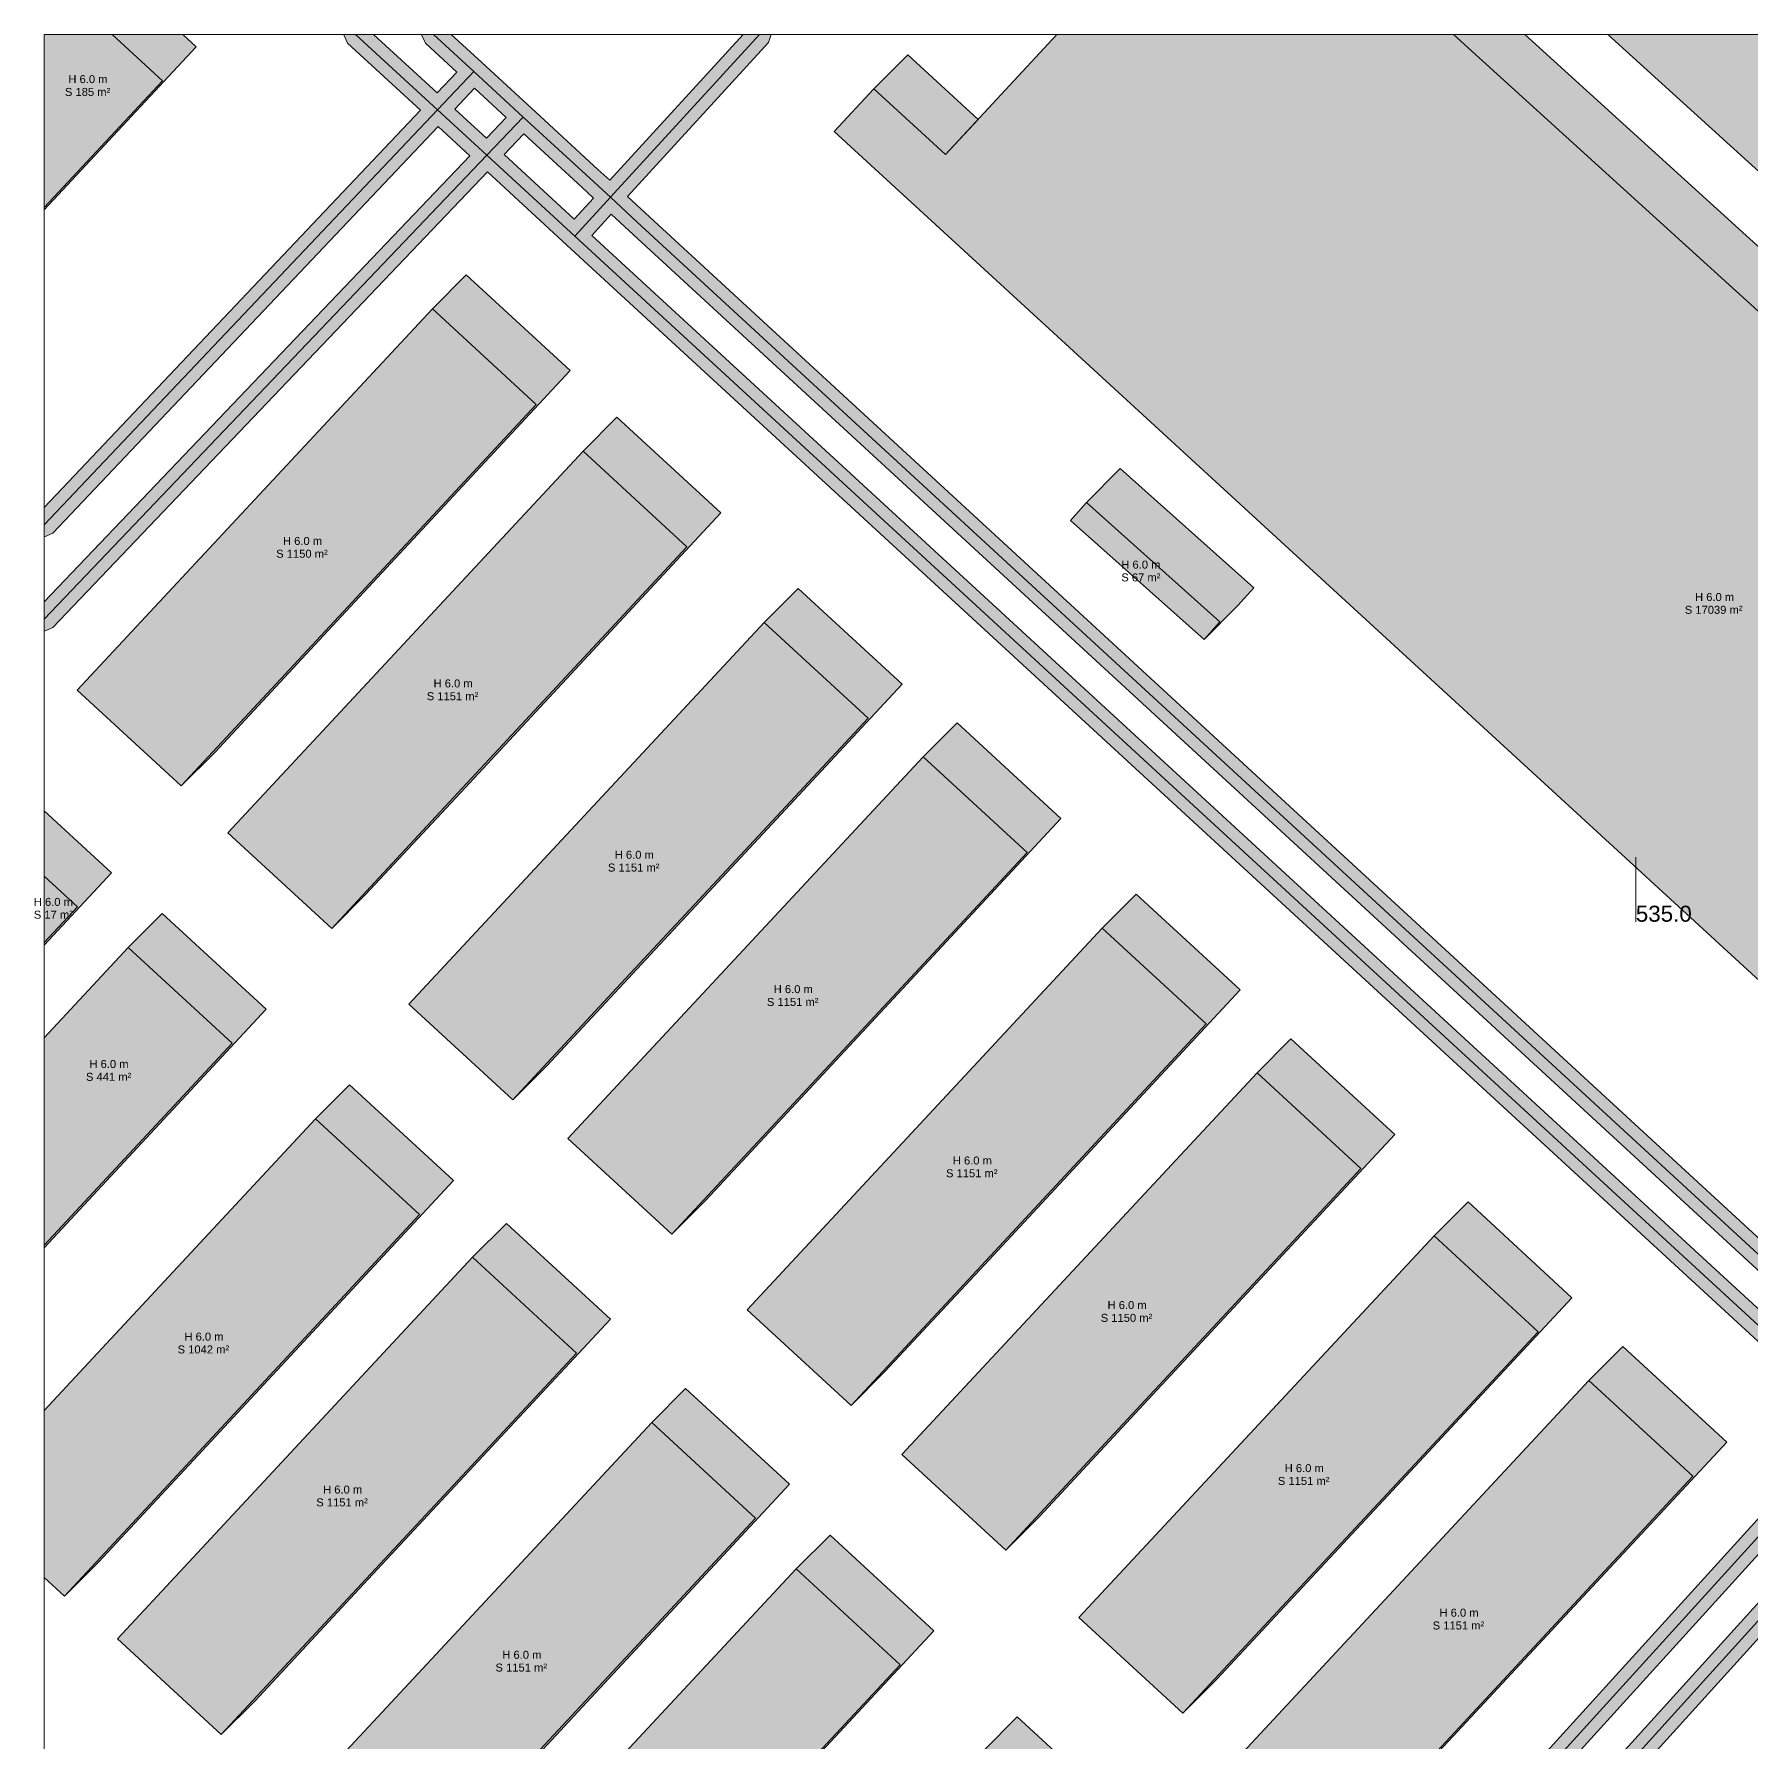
# Model space of a CAD drawing. Header units: metres. Extents: x -1 to 957, y -1 to 1062.
# Drawn here: x -1.2 to 213.4, y 848 to 1061.5 of the extents above; entities that cross this region are included whole.
import ezdxf

# ---------------------------------------------------------------- set-up
doc = ezdxf.new("R2010")
doc.units = ezdxf.units.M
doc.header["$MEASUREMENT"] = 0
for name, color, linetype, lineweight, true_color in [('TPX_BUILDING_AREAS_TEXT', 7, 'CONTINUOUS', 0, 0x000000), ('TPX_BUILDING_HEIGHTS_TEXT', 7, 'CONTINUOUS', 0, 0x000000), ('TPX_BUILDINGS', 7, 'CONTINUOUS', 0, 0x000000), ('TPX_BUILDINGS_HATCH', 7, 'CONTINUOUS', 0, 0xf0f0f0), ('TPX_BUILDINGS_SHADOWS_HATCH', 7, 'CONTINUOUS', 0, 0x000000), ('TPX_BUILDINGS_SHADOWS_OUTLINES', 7, 'CONTINUOUS', 0, 0x000000), ('TPX_CONTOUR_LINES_5M', 7, 'CONTINUOUS', 0, 0x969696), ('TPX_CONTOUR_LINES_5M_TEXT', 7, 'CONTINUOUS', 0, 0x000000), ('TPX_FRAME_PROJECT', 7, 'CONTINUOUS', 0, 0x000000), ('TPX_ROADS_AXES', 7, 'CONTINUOUS', 0, 0x323232), ('TPX_ROADS_CONTOURS', 7, 'CONTINUOUS', 0, 0x646464), ('TPX_ROADS_HATCH', 7, 'CONTINUOUS', 0, 0xc8c8c8)]:
    doc.layers.add(name, color=color, linetype=linetype, lineweight=lineweight, true_color=true_color)
doc.styles.add('TPX_TEXTE', font='arial.ttf')

msp = doc.modelspace()

# ---------------------------------------------------------------- hatches: boundary and pattern name
at = {"layer": 'TPX_BUILDINGS_HATCH'}
for points in [[(0, 1061.55), (0, 1039.91), (14.78, 1055.75), (8.5, 1061.55), (0, 1061.55)], [(103.69, 1054.75), (98.73, 1049.39), (244.84, 915.27), (248.91, 919.66), (241.33, 926.62), (354.9, 1049.16), (363.75, 1041.05), (369.1, 1046.84), (360.55, 1054.69), (355.37, 1059.45), (353.08, 1061.55), (262.47, 1061.55), (300.79, 1026.25), (290.49, 1015.17), (240.15, 1061.55), (195.43, 1061.55), (270.06, 993.77), (261.29, 984.21), (176.14, 1061.55), (126.57, 1061.55), (112.64, 1046.53), (103.69, 1054.75)], [(48.52, 1027.25), (4.13, 979.55), (17.12, 967.59), (29.54, 980.93), (61.51, 1015.29), (48.52, 1027.25)], [(67.35, 1009.44), (22.96, 961.75), (35.94, 949.77), (48.37, 963.13), (80.34, 997.48), (67.35, 1009.44)], [(130.25, 1003.02), (128.26, 1000.79), (144.96, 985.9), (146.94, 988.12), (130.25, 1003.02)], [(89.99, 988.02), (45.6, 940.32), (58.59, 928.35), (71.01, 941.71), (102.98, 976.06), (89.99, 988.02)], [(109.85, 971.23), (65.47, 923.52), (78.45, 911.55), (90.88, 924.91), (122.84, 959.26), (109.85, 971.23)], [(0, 956.31), (0, 948.01), (4.16, 952.48), (0, 956.31)], [(132.23, 949.81), (87.85, 902.1), (100.84, 890.13), (113.27, 903.49), (145.22, 937.84), (132.23, 949.81)], [(0, 936.09), (0, 910.17), (23.51, 935.44), (10.52, 947.4), (0, 936.09)], [(151.58, 931.73), (107.19, 884.03), (120.18, 872.07), (132.6, 885.43), (164.57, 919.77), (151.58, 931.73)], [(0, 889.51), (0, 868.64), (2.53, 866.31), (14.96, 879.66), (46.92, 914.01), (33.93, 925.97), (0, 889.51)], [(173.71, 911.34), (129.33, 863.63), (142.31, 851.67), (154.74, 865.03), (186.7, 899.37), (173.71, 911.34)], [(53.54, 908.67), (9.15, 860.97), (22.13, 849), (34.56, 862.35), (66.53, 896.7), (53.54, 908.67)], [(193.05, 893.27), (148.67, 845.57), (161.66, 833.61), (174.08, 846.95), (206.04, 881.3), (193.05, 893.27)], [(75.93, 888.01), (31.54, 840.31), (44.53, 828.35), (56.96, 841.7), (88.92, 876.05), (75.93, 888.01)], [(93.98, 869.71), (49.59, 822), (62.58, 810.03), (75.01, 823.39), (106.97, 857.73), (93.98, 869.71)]]:
    msp.add_hatch(color=256, dxfattribs=at).paths.add_polyline_path(points)
at = {"layer": 'TPX_BUILDINGS_SHADOWS_HATCH'}
for points in [[(0, 1039.91), (0, 1039.6), (19.02, 1059.99), (17.34, 1061.55), (8.5, 1061.55), (14.78, 1055.75), (0, 1039.91)], [(185.05, 1061.55), (176.14, 1061.55), (261.29, 984.21), (265.34, 988.62), (185.05, 1061.55)], [(107.93, 1058.99), (103.69, 1054.75), (112.64, 1046.53), (116.72, 1050.92), (107.93, 1058.99)], [(29.54, 980.93), (17.12, 967.59), (21.36, 971.83), (33.78, 985.18), (65.75, 1019.53), (52.76, 1031.49), (48.52, 1027.25), (61.51, 1015.29), (29.54, 980.93)], [(48.37, 963.13), (35.94, 949.77), (40.18, 954.01), (52.61, 967.37), (84.58, 1001.72), (71.59, 1013.69), (67.35, 1009.44), (80.34, 997.48), (48.37, 963.13)], [(134.49, 1007.26), (130.25, 1003.02), (146.94, 988.12), (144.96, 985.9), (149.2, 990.14), (151.18, 992.36), (134.49, 1007.26)], [(71.01, 941.71), (58.59, 928.35), (62.83, 932.59), (75.25, 945.95), (107.22, 980.3), (94.23, 992.26), (89.99, 988.02), (102.98, 976.06), (71.01, 941.71)], [(90.88, 924.91), (78.45, 911.55), (82.7, 915.8), (95.13, 929.15), (127.08, 963.51), (114.09, 975.47), (109.85, 971.23), (122.84, 959.26), (90.88, 924.91)], [(0, 948.01), (0, 947.7), (8.4, 956.73), (0, 964.46), (0, 956.31), (4.16, 952.48), (0, 948.01)], [(113.27, 903.49), (100.84, 890.13), (105.08, 894.38), (117.51, 907.73), (149.47, 942.09), (136.48, 954.05), (132.23, 949.81), (145.22, 937.84), (113.27, 903.49)], [(0, 910.17), (0, 909.86), (27.75, 939.68), (14.77, 951.64), (10.52, 947.4), (23.51, 935.44), (0, 910.17)], [(132.6, 885.43), (120.18, 872.07), (124.42, 876.31), (136.84, 889.67), (168.81, 924.01), (155.82, 935.97), (151.58, 931.73), (164.57, 919.77), (132.6, 885.43)], [(14.96, 879.66), (2.53, 866.31), (6.78, 870.55), (19.2, 883.9), (51.16, 918.25), (38.17, 930.21), (33.93, 925.97), (46.92, 914.01), (14.96, 879.66)], [(154.74, 865.03), (142.31, 851.67), (146.56, 855.91), (158.99, 869.27), (190.94, 903.61), (177.95, 915.59), (173.71, 911.34), (186.7, 899.37), (154.74, 865.03)], [(34.56, 862.35), (22.13, 849), (26.37, 853.24), (38.8, 866.6), (70.77, 900.95), (57.78, 912.91), (53.54, 908.67), (66.53, 896.7), (34.56, 862.35)], [(174.08, 846.95), (161.66, 833.61), (165.9, 837.85), (178.32, 851.2), (210.29, 885.55), (197.3, 897.51), (193.05, 893.27), (206.04, 881.3), (174.08, 846.95)], [(56.96, 841.7), (44.53, 828.35), (48.77, 832.59), (61.2, 845.94), (93.16, 880.29), (80.17, 892.26), (75.93, 888.01), (88.92, 876.05), (56.96, 841.7)], [(75.01, 823.39), (62.58, 810.03), (66.82, 814.27), (79.25, 827.63), (111.21, 861.97), (98.22, 873.95), (93.98, 869.71), (106.97, 857.73), (75.01, 823.39)], [(98.41, 800.69), (85.98, 787.33), (90.23, 791.57), (102.66, 804.93), (134.61, 839.27), (121.62, 851.23), (117.38, 846.99), (130.37, 835.03), (98.41, 800.69)]]:
    msp.add_hatch(color=256, dxfattribs=at).paths.add_polyline_path(points)
at = {"layer": 'TPX_ROADS_HATCH'}
h = msp.add_hatch(color=256, dxfattribs=at)
h.paths.add_polyline_path([(0, 835.28), (0, 831.76), (95.46, 743.39), (101.14, 738.14), (101.79, 737.79), (112.97, 734.98), (113.05, 734.96), (113.42, 735.03), (113.79, 735), (123.52, 738.04), (123.97, 738.27), (264.74, 842.84), (264.8, 842.89), (297.33, 869.91), (469.4, 995.62), (469.42, 995.64), (530.97, 1041.9), (531.34, 1042.31), (532.69, 1044.49), (532.91, 1045.33), (532.67, 1051.64), (532.66, 1051.8), (531.24, 1061.55), (528.29, 1061.55), (528.24, 1061.33), (529.68, 1051.45), (529.89, 1045.68), (528.94, 1044.12), (468.62, 998.79), (420.29, 1043.6), (407.96, 1061.55), (404.72, 1061.55), (404.9, 1060.7), (412.28, 1049.96), (401.48, 1058.51), (403.36, 1060.53), (403.74, 1061.55), (400.21, 1061.55), (399.19, 1060.46), (398.01, 1061.55), (392.28, 1061.55), (234.05, 892.83), (75.15, 1039.19), (72.9, 1041.27), (90.52, 1060.54), (90.88, 1061.55), (87.38, 1061.55), (70.69, 1043.3), (69.22, 1044.66), (60.9, 1052.32), (54.72, 1058.01), (50.88, 1061.55), (47.19, 1061.55), (47.16, 1061.49), (47.65, 1060.45), (51.57, 1056.83), (49.1, 1054.23), (41.15, 1061.55), (37.46, 1061.55), (37.44, 1061.49), (37.92, 1060.45), (47.04, 1052.05), (0, 1002.41), (0, 998.75), (0.04, 998.73), (1.09, 999.2), (49.24, 1050.02), (53.2, 1046.38), (0, 990.61), (0, 986.95), (0.04, 986.94), (1.09, 987.4), (55.41, 1044.35), (65.33, 1035.21), (225.17, 888.07), (101.95, 752.28), (1.01, 844.99), (0, 845.37), (0, 841.85), (99.89, 750.1), (96.43, 746.58), (1.02, 834.9), (0, 835.28)])
h.paths.add_polyline_path([(51.31, 1052.2), (53.78, 1054.8), (57.74, 1051.15), (55.27, 1048.55), (51.31, 1052.2)], flags=16)
h.paths.add_polyline_path([(57.48, 1046.52), (59.95, 1049.11), (67.19, 1042.45), (68.67, 1041.09), (66.25, 1038.44), (57.48, 1046.52)], flags=16)
h.paths.add_polyline_path([(68.46, 1036.4), (70.87, 1039.05), (73.11, 1036.98), (231.32, 891.27), (227.62, 889.89), (68.46, 1036.4)], flags=16)
h.paths.add_polyline_path([(98.64, 744.54), (102.1, 748.07), (105.3, 745.12), (102.04, 741.39), (98.64, 744.54)], flags=16)
h.paths.add_polyline_path([(104.15, 750.25), (227.38, 886.03), (230.36, 883.29), (107.3, 747.36), (104.15, 750.25)], flags=16)
h.paths.add_polyline_path([(104.9, 740.1), (107.24, 742.78), (109.9, 738.84), (104.9, 740.1)], flags=16)
h.paths.add_polyline_path([(109.29, 745.1), (232.76, 881.47), (241.7, 876.16), (241.74, 876.14), (251.34, 870.84), (251.52, 870.75), (263.62, 866.1), (263.78, 866.05), (274.82, 863.21), (275.05, 863.17), (282.76, 862.42), (283.24, 862.46), (283.83, 862.59), (262.92, 845.23), (122.38, 740.83), (113.96, 738.2), (109.29, 745.1)], flags=16)
h.paths.add_polyline_path([(230.1, 887.61), (233.79, 888.99), (236.21, 886.77), (232.75, 885.17), (230.1, 887.61)], flags=16)
h.paths.add_polyline_path([(235.69, 883.22), (238.73, 884.63), (245.27, 880.03), (245.48, 879.91), (258.36, 873.74), (258.54, 873.67), (268.23, 870.48), (268.46, 870.42), (279.2, 868.74), (279.3, 868.73), (286.92, 868.06), (287.3, 868.07), (290.68, 868.63), (288.09, 866.67), (282.8, 865.43), (275.45, 866.15), (264.61, 868.93), (252.7, 873.51), (243.21, 878.75), (235.69, 883.22)], flags=16)
h.paths.add_polyline_path([(236.26, 890.8), (395.09, 1060.16), (397.14, 1058.26), (395.95, 1056.98), (257.01, 907.98), (238.8, 888.47), (236.26, 890.8)], flags=16)
h.paths.add_polyline_path([(241.16, 886.59), (255.51, 901.98), (254.66, 898.02), (254.64, 897.85), (253.89, 890.44), (253.95, 889.88), (255.91, 883.12), (256.19, 882.59), (260.87, 876.82), (261.04, 876.64), (262.19, 875.63), (259.57, 876.49), (246.89, 882.56), (241.16, 886.59)], flags=16)
h.paths.add_polyline_path([(256.91, 890.43), (257.61, 897.47), (259.48, 906.24), (398.14, 1054.93), (399.42, 1056.31), (418.17, 1041.47), (466.16, 996.97), (295.81, 872.51), (287, 871.06), (279.61, 871.71), (269.36, 873.32), (263.12, 878.8), (258.71, 884.25), (256.91, 890.43)], flags=16)

# ---------------------------------------------------------------- linework, layer by layer
at = {"layer": 'TPX_BUILDINGS', "elevation": 0.04}
for points in [[(0, 1061.55), (0, 1039.91), (14.78, 1055.75), (8.5, 1061.55)], [(103.69, 1054.75), (98.73, 1049.39), (244.84, 915.27), (248.91, 919.66), (241.33, 926.62), (354.9, 1049.16), (363.75, 1041.05), (369.1, 1046.84), (360.55, 1054.69), (355.37, 1059.45), (353.08, 1061.55), (262.47, 1061.55), (300.79, 1026.25), (290.49, 1015.17), (240.15, 1061.55), (195.43, 1061.55), (270.06, 993.77), (261.29, 984.21), (176.14, 1061.55), (126.57, 1061.55), (112.64, 1046.53)], [(48.52, 1027.25), (4.13, 979.55), (17.12, 967.59), (29.54, 980.93), (61.51, 1015.29)], [(67.35, 1009.44), (22.96, 961.75), (35.94, 949.77), (48.37, 963.13), (80.34, 997.48)], [(130.25, 1003.02), (128.26, 1000.79), (144.96, 985.9), (146.94, 988.12)], [(89.99, 988.02), (45.6, 940.32), (58.59, 928.35), (71.01, 941.71), (102.98, 976.06)], [(109.85, 971.23), (65.47, 923.52), (78.45, 911.55), (90.88, 924.91), (122.84, 959.26)], [(0, 956.31), (0, 948.01), (4.16, 952.48)], [(132.23, 949.81), (87.85, 902.1), (100.84, 890.13), (113.27, 903.49), (145.22, 937.84)], [(0, 936.09), (0, 910.17), (23.51, 935.44), (10.52, 947.4)], [(151.58, 931.73), (107.19, 884.03), (120.18, 872.07), (132.6, 885.43), (164.57, 919.77)], [(0, 889.51), (0, 868.64), (2.53, 866.31), (14.96, 879.66), (46.92, 914.01), (33.93, 925.97)], [(173.71, 911.34), (129.33, 863.63), (142.31, 851.67), (154.74, 865.03), (186.7, 899.37)], [(53.54, 908.67), (9.15, 860.97), (22.13, 849), (34.56, 862.35), (66.53, 896.7)], [(193.05, 893.27), (148.67, 845.57), (161.66, 833.61), (174.08, 846.95), (206.04, 881.3)], [(75.93, 888.01), (31.54, 840.31), (44.53, 828.35), (56.96, 841.7), (88.92, 876.05)], [(93.98, 869.71), (49.59, 822), (62.58, 810.03), (75.01, 823.39), (106.97, 857.73)]]:
    msp.add_lwpolyline(points, close=True, dxfattribs=at)
at = {"layer": 'TPX_BUILDINGS_SHADOWS_OUTLINES', "elevation": 0.04}
for points in [[(0, 1039.91), (0, 1039.6), (19.02, 1059.99), (17.34, 1061.55), (8.5, 1061.55), (14.78, 1055.75)], [(185.05, 1061.55), (176.14, 1061.55), (261.29, 984.21), (265.34, 988.62)], [(107.93, 1058.99), (103.69, 1054.75), (112.64, 1046.53), (116.72, 1050.92)], [(29.54, 980.93), (17.12, 967.59), (21.36, 971.83), (33.78, 985.18), (65.75, 1019.53), (52.76, 1031.49), (48.52, 1027.25), (61.51, 1015.29)], [(48.37, 963.13), (35.94, 949.77), (40.18, 954.01), (52.61, 967.37), (84.58, 1001.72), (71.59, 1013.69), (67.35, 1009.44), (80.34, 997.48)], [(134.49, 1007.26), (130.25, 1003.02), (146.94, 988.12), (144.96, 985.9), (149.2, 990.14), (151.18, 992.36)], [(71.01, 941.71), (58.59, 928.35), (62.83, 932.59), (75.25, 945.95), (107.22, 980.3), (94.23, 992.26), (89.99, 988.02), (102.98, 976.06)], [(90.88, 924.91), (78.45, 911.55), (82.7, 915.8), (95.13, 929.15), (127.08, 963.51), (114.09, 975.47), (109.85, 971.23), (122.84, 959.26)], [(0, 948.01), (0, 947.7), (8.4, 956.73), (0, 964.46), (0, 956.31), (4.16, 952.48)], [(113.27, 903.49), (100.84, 890.13), (105.08, 894.38), (117.51, 907.73), (149.47, 942.09), (136.48, 954.05), (132.23, 949.81), (145.22, 937.84)], [(0, 910.17), (0, 909.86), (27.75, 939.68), (14.77, 951.64), (10.52, 947.4), (23.51, 935.44)], [(132.6, 885.43), (120.18, 872.07), (124.42, 876.31), (136.84, 889.67), (168.81, 924.01), (155.82, 935.97), (151.58, 931.73), (164.57, 919.77)], [(14.96, 879.66), (2.53, 866.31), (6.78, 870.55), (19.2, 883.9), (51.16, 918.25), (38.17, 930.21), (33.93, 925.97), (46.92, 914.01)], [(154.74, 865.03), (142.31, 851.67), (146.56, 855.91), (158.99, 869.27), (190.94, 903.61), (177.95, 915.59), (173.71, 911.34), (186.7, 899.37)], [(34.56, 862.35), (22.13, 849), (26.37, 853.24), (38.8, 866.6), (70.77, 900.95), (57.78, 912.91), (53.54, 908.67), (66.53, 896.7)], [(174.08, 846.95), (161.66, 833.61), (165.9, 837.85), (178.32, 851.2), (210.29, 885.55), (197.3, 897.51), (193.05, 893.27), (206.04, 881.3)], [(56.96, 841.7), (44.53, 828.35), (48.77, 832.59), (61.2, 845.94), (93.16, 880.29), (80.17, 892.26), (75.93, 888.01), (88.92, 876.05)], [(75.01, 823.39), (62.58, 810.03), (66.82, 814.27), (79.25, 827.63), (111.21, 861.97), (98.22, 873.95), (93.98, 869.71), (106.97, 857.73)], [(98.41, 800.69), (85.98, 787.33), (90.23, 791.57), (102.66, 804.93), (134.61, 839.27), (121.62, 851.23), (117.38, 846.99), (130.37, 835.03)]]:
    msp.add_lwpolyline(points, close=True, dxfattribs=at)
at = {"layer": 'TPX_CONTOUR_LINES_5M', "elevation": 0.05}
msp.add_lwpolyline([(198.92, 958.67), (198.92, 950.62), (198.92, 958.67)], dxfattribs=at)
at = {"layer": 'TPX_FRAME_PROJECT', "elevation": 0}
msp.add_lwpolyline([(0, 0), (954.81, 0), (954.81, 1061.55), (0, 1061.55)], close=True, dxfattribs=at)
at = {"layer": 'TPX_ROADS_AXES', "elevation": 0.03}
for points in [[(38.93, 1061.55), (49.17, 1052.13), (55.34, 1046.45), (66.34, 1036.31), (227.28, 888.16)], [(234.13, 890.72), (74.13, 1038.09), (70.78, 1041.18), (68.2, 1043.55), (59.88, 1051.21), (53.71, 1056.9), (48.66, 1061.55)], [(66.34, 1036.31), (70.78, 1041.18), (89.41, 1061.55)], [(102.16, 739.24), (107.39, 745.23), (232.47, 883.39), (238.88, 886.35), (258.1, 906.96), (397.05, 1055.96), (399.27, 1058.34), (402.26, 1061.55)], [(53.71, 1056.9), (49.17, 1052.13), (0, 1000.23)], [(0, 988.44), (55.34, 1046.45), (59.88, 1051.21)], [(96.48, 744.49), (102.04, 750.15), (227.28, 888.16)]]:
    msp.add_lwpolyline(points, dxfattribs=at)
at = {"layer": 'TPX_ROADS_CONTOURS', "elevation": 0.03}
msp.add_lwpolyline([(234.05, 892.83), (75.15, 1039.19), (72.9, 1041.27), (90.52, 1060.54), (90.88, 1061.55), (87.38, 1061.55), (70.69, 1043.3), (69.22, 1044.66), (60.9, 1052.32), (54.72, 1058.01), (50.88, 1061.55), (47.19, 1061.55), (47.16, 1061.49), (47.65, 1060.45), (51.57, 1056.83), (49.1, 1054.23), (41.15, 1061.55), (37.46, 1061.55), (37.44, 1061.49), (37.92, 1060.45), (47.04, 1052.05), (0, 1002.41), (0, 998.75), (0.04, 998.73), (1.09, 999.2), (49.24, 1050.02), (53.2, 1046.38), (0, 990.61), (0, 986.95), (0.04, 986.94), (1.09, 987.4), (55.41, 1044.35), (65.33, 1035.21), (225.17, 888.07), (101.95, 752.28)], dxfattribs=at)
for points in [[(51.31, 1052.2), (53.78, 1054.8), (57.74, 1051.15), (55.27, 1048.55)], [(57.48, 1046.52), (59.95, 1049.11), (67.19, 1042.45), (68.67, 1041.09), (66.25, 1038.44)], [(68.46, 1036.4), (70.87, 1039.05), (73.11, 1036.98), (231.32, 891.27), (227.62, 889.89)], [(104.15, 750.25), (227.38, 886.03), (230.36, 883.29), (107.3, 747.36)], [(109.29, 745.1), (232.76, 881.47), (241.7, 876.16), (241.74, 876.14), (251.34, 870.84), (251.52, 870.75), (263.62, 866.1), (263.78, 866.05), (274.82, 863.21), (275.05, 863.17), (282.76, 862.42), (283.24, 862.46), (283.83, 862.59), (262.92, 845.23), (122.38, 740.83), (113.96, 738.2)]]:
    msp.add_lwpolyline(points, close=True, dxfattribs=at)

# ---------------------------------------------------------------- texts
at = {"layer": 'TPX_BUILDING_AREAS_TEXT', "style": 'TPX_TEXTE'}
for s, p in [('S 185 m²', (2.6, 1053.85, 0.05)), ('S 1150 m²', (29, 996.12, 0.05)), ('S 67 m²', (134.62, 993.16, 0.05)), ('S 17039 m²', (205.04, 989.11, 0.05)), ('S 1151 m²', (47.82, 978.31, 0.05)), ('S 1151 m²', (70.46, 956.89, 0.05)), ('S 17 m²', (-1.29, 951, 0.05)), ('S 1151 m²', (90.33, 940.09, 0.05)), ('S 441 m²', (5.23, 930.73, 0.05)), ('S 1151 m²', (112.71, 918.67, 0.05)), ('S 1150 m²', (132.05, 900.6, 0.05)), ('S 1042 m²', (16.68, 896.65, 0.05)), ('S 1151 m²', (154.19, 880.21, 0.05)), ('S 1151 m²', (34.01, 877.53, 0.05)), ('S 1151 m²', (173.53, 862.14, 0.05)), ('S 1151 m²', (56.41, 856.88, 0.05))]:
    msp.add_text(s, height=1, dxfattribs=at).set_placement(p)
at = {"layer": 'TPX_BUILDING_HEIGHTS_TEXT', "style": 'TPX_TEXTE'}
for p in [(3.03, 1055.45, 0.05), (29.85, 997.72, 0.05), (134.62, 994.76, 0.05), (206.32, 990.71, 0.05), (48.67, 979.91, 0.05), (71.31, 958.49, 0.05), (-1.29, 952.6, 0.05), (91.18, 941.69, 0.05), (5.66, 932.33, 0.05), (113.56, 920.27, 0.05), (132.9, 902.2, 0.05), (17.53, 898.25, 0.05), (155.04, 881.81, 0.05), (34.86, 879.13, 0.05), (174.38, 863.74, 0.05), (57.26, 858.48, 0.05)]:
    msp.add_text('H 6.0 m', height=1, dxfattribs=at).set_placement(p)
at = {"layer": 'TPX_CONTOUR_LINES_5M_TEXT', "style": 'TPX_TEXTE'}
msp.add_text('535.0', height=2, dxfattribs=at).set_placement((198.92, 950.62, 0.05))

doc.saveas('drawing.dxf')
